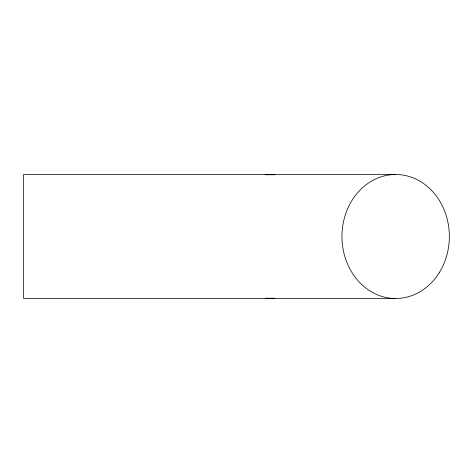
<?xml version="1.0" encoding="UTF-8"?>
<svg xmlns="http://www.w3.org/2000/svg" width="473" height="473" viewBox="0 0 473 473"><rect width="100%" height="100%" fill="white"/><g stroke="black" fill="none" stroke-linecap="round" stroke-linejoin="round"><path stroke-width="0.71" d="M274.908 298.244L265.146 298.244M265.146 174.756L274.908 174.756M395.653 174.502L23.65 174.502L23.65 298.498L395.653 298.498M439.553 272.2A61.998 53.697 -90 0 0 400.483 174.75A61.998 53.697 -90 0 0 346.928 262.55A61.998 53.697 -90 0 0 439.553 272.2"/></g></svg>
